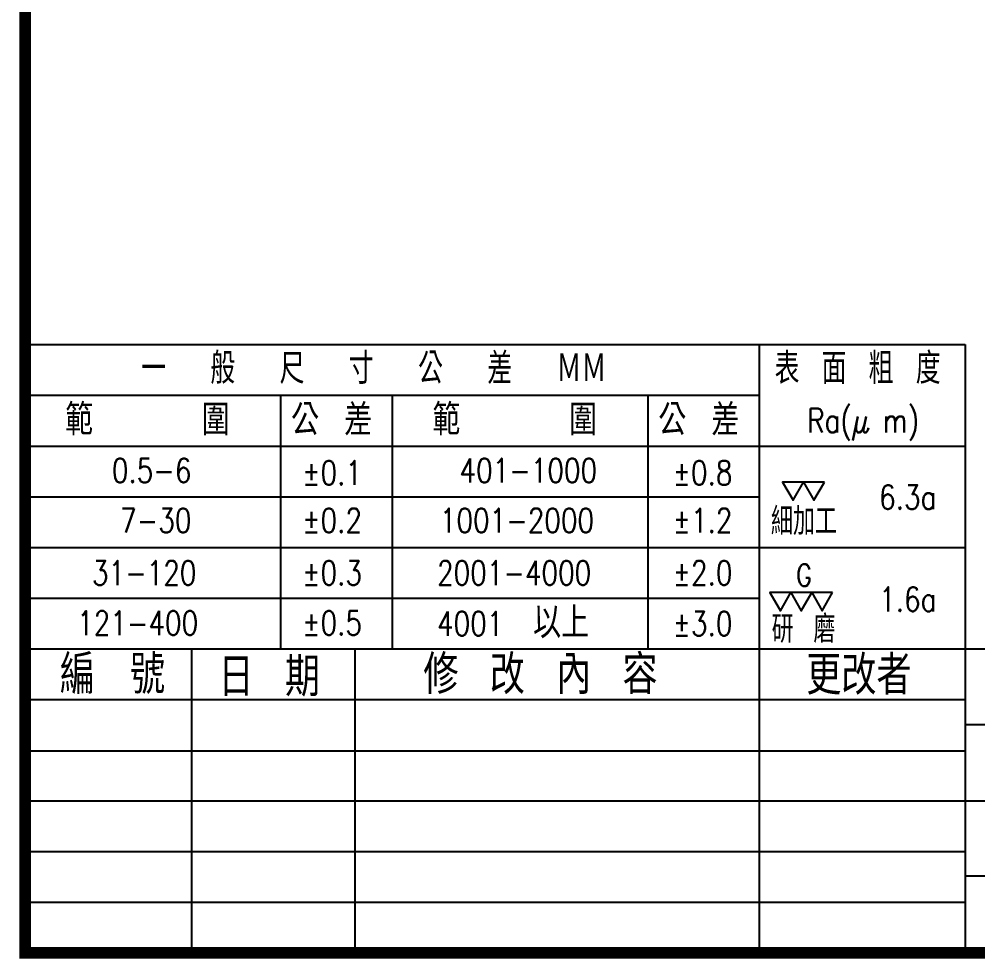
# Model space of a CAD drawing. Header units: millimetres. Extents: x 1167 to 1422, y 250 to 431.
# Drawn here: x 1166.8 to 1235.1, y 249.6 to 316.5 of the extents above; entities that cross this region are included whole.
import ezdxf
from ezdxf.enums import TextEntityAlignment as Align

# ---------------------------------------------------------------- set-up
doc = ezdxf.new("R2010")
doc.units = ezdxf.units.MM
doc.header["$LTSCALE"] = 10
doc.layers.get('0').update_dxf_attribs({"linetype": 'CONTINUOUS'})
doc.styles.add('SIMPLEX', font='SIMPLEX.shx', dxfattribs={"width": 0.8, "height": 3, "bigfont": 'chineset.shx'})
doc.styles.get("Standard").update_dxf_attribs({"font": 'TXT', "width": 0.8, "bigfont": 'CHINESET'})

msp = doc.modelspace()

# ---------------------------------------------------------------- linework, layer by layer
at = {"color": 3}
for p, q in [((1167.1787, 293.345), (1234.1863, 293.345)), ((1219.5053, 293.345), (1219.5053, 249.9985)), ((1234.1863, 293.345), (1234.1863, 249.9985)), ((1167.1787, 289.7328), (1219.5053, 289.7328)), ((1185.4025, 271.6718), (1185.4025, 289.7328)), ((1193.342, 289.7328), (1193.342, 271.6718)), ((1211.5585, 289.7328), (1211.5585, 271.6718)), ((1167.1787, 286.1206), (1234.1863, 286.1206)), ((1167.1787, 282.5084), (1219.5053, 282.5084)), ((1167.1787, 278.8962), (1234.1863, 278.8962)), ((1167.1787, 275.284), (1219.5053, 275.284)), ((1167.1787, 271.6718), (1263.6169, 271.6718)), ((1179.0444, 271.6718), (1179.0444, 249.7829)), ((1190.6808, 271.6718), (1190.6808, 249.7829)), ((1167.1787, 268.0595), (1234.1863, 268.0595)), ((1234.1863, 266.2761), (1263.6169, 266.2761)), ((1167.1787, 264.4091), (1234.1863, 264.4091)), ((1167.1787, 260.8351), (1263.6169, 260.8351)), ((1167.1787, 257.2229), (1234.1863, 257.2229)), ((1234.1863, 255.4849), (1263.6169, 255.4849)), ((1167.1787, 253.6107), (1234.1863, 253.6107))]:
    msp.add_line(p, q, dxfattribs=at)
msp.add_lwpolyline([(1167.1787, 249.9985, 0.8461, 0.8461, 0), (1421.6603, 249.9985, 0.8461, 0.8461, 0), (1421.6603, 430.2834, 0.8461, 0.8461, 0), (1167.1787, 430.2834, 0.8461, 0.8461, 0)], format="xyseb", close=True)
for points in [[(1222.6625, 283.5445), (1221.1743, 283.5445), (1221.9184, 282.2556)], [(1224.1508, 283.5445), (1222.6625, 283.5445), (1223.4067, 282.2556)], [(1221.7581, 275.6701), (1220.2699, 275.6701), (1221.014, 274.3812)], [(1223.2464, 275.6701), (1221.7581, 275.6701), (1222.5023, 274.3812)], [(1224.7346, 275.6701), (1223.2464, 275.6701), (1223.9905, 274.3812)]]:
    msp.add_lwpolyline(points, close=True, dxfattribs=at)

# ---------------------------------------------------------------- texts
for s, height, width, p in [('一  般  尺  寸  公  差  ＭＭ', 2.217222, 0.8, (1175.4458, 290.5478)), ('表 面 粗 度', 2.21722, 0.8, (1220.601, 290.5478)), ('範    圍', 2.21924, 0.9, (1170.031, 286.878)), ('公 差', 2.21924, 0.9, (1186.1375, 286.878)), ('範    圍', 2.21924, 0.9, (1196.2052, 286.878)), ('公 差', 2.21924, 0.9, (1212.3117, 286.878)), ('細加工', 1.96204, 0.8, (1220.3442, 279.7725)), ('以上', 2.21924, 0.9, (1203.387, 272.4291)), ('研 磨', 1.96204, 0.8, (1220.3966, 272.0947)), ('編\u3000號^J', 2.77956, 0.9, (1169.6538, 268.448)), ('日 期', 2.77956, 0.9, (1180.9611, 268.2799)), ('修 改 內 容', 2.77956, 0.9, (1195.5675, 268.4443)), ('更改者', 2.77956, 0.9, (1222.8589, 268.402))]:
    msp.add_text(s, height=height, dxfattribs=dict(at, width=width)).set_placement(p)
at = {"color": 3, "style": 'SIMPLEX', "width": 0.8}
for s, p in [('Ra(μ m)', (1222.9303, 287.0758)), ('0.5-6', (1173.3618, 283.5133)), ('%%p0.1', (1186.9383, 283.3515)), ('401-1000', (1198.1419, 283.5133)), ('%%p0.8', (1213.3426, 283.3515)), ('6.3a', (1228.058, 281.6152)), ('7-30', (1173.9527, 279.9538)), ('%%p0.2', (1186.9383, 279.9538)), ('1001-2000', (1196.743, 279.9538)), ('%%p1.2', (1213.3426, 279.9538)), ('31-120', (1171.9433, 276.2141)), ('%%p0.3', (1186.9383, 276.2141)), ('2001-4000', (1196.541, 276.2141)), ('%%p2.0', (1213.3426, 276.2141)), ('1.6a', (1228.058, 274.3382)), ('121-400', (1170.8861, 272.6471)), ('%%p0.5', (1186.9383, 272.6471)), ('4001', (1196.541, 272.6019)), ('%%p3.0', (1213.3426, 272.6019))]:
    msp.add_text(s, height=1.72397, dxfattribs=at).set_placement(p)
msp.add_text('G', height=1.5522, dxfattribs=at).set_placement((1222.143, 276.9152), align=Align.MIDDLE_LEFT)

doc.saveas('drawing.dxf')
